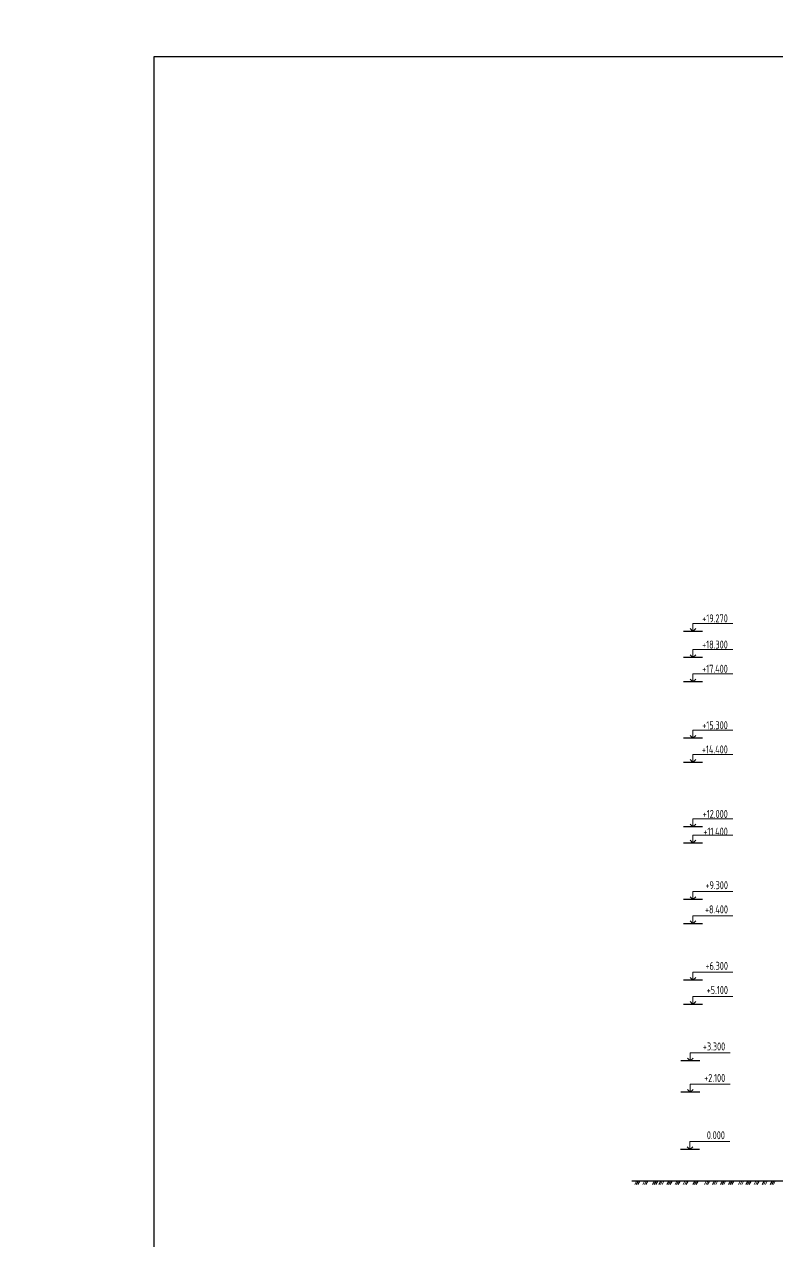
# Model space of a CAD drawing. Header units: millimetres. Extents: x -689206 to 4969298, y -1019800 to 703299.
# Drawn here: x 37935 to 65976, y -466738 to -421450 of the extents above; entities that cross this region are included whole.
import ezdxf

# ---------------------------------------------------------------- set-up
doc = ezdxf.new("R2010")
doc.units = ezdxf.units.MM
doc.layers.add('внешняярамка', color=7, linetype='Continuous', lineweight=5, plot=False)
doc.layers.add('разрез1-1', color=7, linetype='Continuous')
doc.layers.add('разрез2-2', color=7, linetype='Continuous')
doc.layers.add('Штамп', color=7, linetype='Continuous', lineweight=5)
doc.styles.add('Аннотативный', font='isocteur.ttf', dxfattribs={"width": 0.7, "height": 250})

msp = doc.modelspace()

# ---------------------------------------------------------------- linework, layer by layer
at = {"layer": 'внешняярамка', "lineweight": 5, "ltscale": 50, "const_width": 2.41}
msp.add_lwpolyline([(37935.9, -493039.6), (139172.2, -493039.6), (139172.2, -421451.1), (37935.9, -421451.1), (37935.9, -493039.6)], dxfattribs=at)
at = {"layer": 'разрез1-1', "lineweight": 5}
for p, q in [((62822.6, -444035.9), (62822.6, -443738.1)), ((62822.6, -443738.1), (64311.7, -443738.1)), ((62822.6, -445010.9), (62822.6, -444713.1)), ((62822.6, -444713.1), (64311.7, -444713.1)), ((62822.6, -445910.9), (62822.6, -445613.1)), ((62822.6, -445613.1), (64311.7, -445613.1)), ((62822.6, -448010.9), (62822.6, -447713.1)), ((62822.6, -447713.1), (64311.7, -447713.1)), ((62822.6, -448910.9), (62822.6, -448613.1)), ((62822.6, -448613.1), (64311.7, -448613.1)), ((62822.6, -451310.9), (62822.6, -451013.1)), ((62822.6, -451013.1), (64311.7, -451013.1)), ((62822.6, -451910.9), (62822.6, -451613.1)), ((62822.6, -451613.1), (64311.7, -451613.1)), ((62822.6, -454010.9), (62822.6, -453713.1)), ((62822.6, -453713.1), (64311.7, -453713.1)), ((62822.6, -454910.9), (62822.6, -454613.1)), ((62822.6, -454613.1), (64311.7, -454613.1)), ((62822.6, -457010.9), (62822.6, -456713.1)), ((62822.6, -456713.1), (64311.7, -456713.1)), ((62822.6, -457910.9), (62822.6, -457613.1)), ((62822.6, -457613.1), (64311.7, -457613.1)), ((62720.8, -460010.9), (62720.8, -459713.1)), ((62720.8, -459713.1), (64209.9, -459713.1)), ((62720.8, -461180.9), (62720.8, -460883.1)), ((62720.8, -460883.1), (64209.9, -460883.1)), ((62709.2, -463310.9), (62709.2, -463013.1)), ((62709.2, -463013.1), (64198.3, -463013.1))]:
    msp.add_line(p, q, dxfattribs=at)
at = {"layer": 'разрез1-1', "lineweight": 30}
for p, q in [((63177.2, -444035.9), (62468.1, -444035.9)), ((62822.6, -444035.9), (62717.3, -443930.6)), ((62822.6, -444035.9), (62927.9, -443930.6)), ((63177.2, -445010.9), (62468.1, -445010.9)), ((62822.6, -445010.9), (62717.3, -444905.6)), ((62822.6, -445010.9), (62927.9, -444905.6)), ((63177.2, -445910.9), (62468.1, -445910.9)), ((62822.6, -445910.9), (62717.3, -445805.6)), ((62822.6, -445910.9), (62927.9, -445805.6)), ((63177.2, -448010.9), (62468.1, -448010.9)), ((62822.6, -448010.9), (62717.3, -447905.6)), ((62822.6, -448010.9), (62927.9, -447905.6)), ((63177.2, -448910.9), (62468.1, -448910.9)), ((62822.6, -448910.9), (62717.3, -448805.6)), ((62822.6, -448910.9), (62927.9, -448805.6)), ((63177.2, -451310.9), (62468.1, -451310.9)), ((62822.6, -451310.9), (62717.3, -451205.6)), ((62822.6, -451310.9), (62927.9, -451205.6)), ((63177.2, -451910.9), (62468.1, -451910.9)), ((62822.6, -451910.9), (62717.3, -451805.6)), ((62822.6, -451910.9), (62927.9, -451805.6)), ((63177.2, -454010.9), (62468.1, -454010.9)), ((62822.6, -454010.9), (62717.3, -453905.6)), ((62822.6, -454010.9), (62927.9, -453905.6)), ((63177.2, -454910.9), (62468.1, -454910.9)), ((62822.6, -454910.9), (62717.3, -454805.6)), ((62822.6, -454910.9), (62927.9, -454805.6)), ((62822.6, -457010.9), (62717.3, -456905.6)), ((62822.6, -457010.9), (62927.9, -456905.6)), ((63177.2, -457010.9), (62468.1, -457010.9)), ((62822.6, -457910.9), (62717.3, -457805.6)), ((62822.6, -457910.9), (62927.9, -457805.6)), ((63177.2, -457910.9), (62468.1, -457910.9)), ((63075.3, -460010.9), (62366.2, -460010.9)), ((62720.8, -460010.9), (62615.5, -459905.6)), ((62720.8, -460010.9), (62826.1, -459905.6)), ((63075.3, -461180.9), (62366.2, -461180.9)), ((62720.8, -461180.9), (62615.5, -461075.6)), ((62720.8, -461180.9), (62826.1, -461075.6)), ((62709.2, -463310.9), (62603.9, -463205.6)), ((62709.2, -463310.9), (62814.5, -463205.6)), ((63063.7, -463310.9), (62354.6, -463310.9))]:
    msp.add_line(p, q, dxfattribs=at)
at = {"layer": 'разрез2-2'}
msp.add_line((66401.3, -464490.9), (60542.7, -464490.9), dxfattribs=at)
at = {"layer": 'разрез2-2', "lineweight": 15}
for points in [[(60723.1, -464490.9), (60653.5, -464610.3)], [(60782.7, -464490.9), (60714.4, -464610.3)], [(60843.6, -464490.9), (60774, -464610.3)], [(61023.9, -464490.9), (60954.3, -464610.3)], [(61083.5, -464490.9), (61015.2, -464610.3)], [(61389, -464490.9), (61319.4, -464610.3)], [(61448.6, -464490.9), (61380.3, -464610.3)], [(61509.5, -464490.9), (61439.9, -464610.3)], [(61622.7, -464490.9), (61553.1, -464610.3)], [(61682.4, -464490.9), (61614, -464610.3)], [(61743.3, -464490.9), (61673.7, -464610.3)], [(61923.5, -464490.9), (61853.9, -464610.3)], [(61983.2, -464490.9), (61914.8, -464610.3)], [(62044.1, -464490.9), (61974.5, -464610.3)], [(62224.4, -464490.9), (62154.7, -464610.3)], [(62284, -464490.9), (62215.7, -464610.3)], [(62344.9, -464490.9), (62275.3, -464610.3)], [(62525.2, -464490.9), (62455.5, -464610.3)], [(62584.8, -464490.9), (62516.5, -464610.3)], [(62890.3, -464490.9), (62820.6, -464610.3)], [(62949.9, -464490.9), (62881.6, -464610.3)], [(63010.8, -464490.9), (62941.2, -464610.3)], [(63317.9, -464490.9), (63248.3, -464610.3)], [(63377.6, -464490.9), (63309.2, -464610.3)], [(63438.5, -464490.9), (63368.9, -464610.3)], [(63618.7, -464490.9), (63549.1, -464610.3)], [(63678.4, -464490.9), (63610, -464610.3)], [(63739.3, -464490.9), (63669.7, -464610.3)], [(63919.5, -464490.9), (63849.9, -464610.3)], [(63979.2, -464490.9), (63910.8, -464610.3)], [(64040.1, -464490.9), (63970.5, -464610.3)], [(64220.4, -464490.9), (64150.7, -464610.3)], [(64280, -464490.9), (64211.7, -464610.3)], [(64585.4, -464490.9), (64515.8, -464610.3)], [(64645.1, -464490.9), (64576.7, -464610.3)], [(64706, -464490.9), (64636.4, -464610.3)], [(64866.3, -464490.9), (64796.6, -464610.3)], [(64925.9, -464490.9), (64857.6, -464610.3)], [(64986.8, -464490.9), (64917.2, -464610.3)], [(65167.1, -464490.9), (65097.4, -464610.3)], [(65226.7, -464490.9), (65158.4, -464610.3)], [(65287.6, -464490.9), (65218, -464610.3)], [(65467.9, -464490.9), (65398.3, -464610.3)], [(65527.5, -464490.9), (65459.2, -464610.3)], [(65588.4, -464490.9), (65518.8, -464610.3)], [(65768.7, -464490.9), (65699.1, -464610.3)], [(65828.3, -464490.9), (65760, -464610.3)]]:
    msp.add_lwpolyline(points, dxfattribs=at)
for points in [[(61074.8, -464610.3), (61143.2, -464490.9)], [(62576.1, -464610.3), (62644.5, -464490.9)], [(64271.3, -464610.3), (64339.7, -464490.9)], [(65819.6, -464610.3), (65888, -464490.9)]]:
    msp.add_lwpolyline(points, close=True, dxfattribs=at)
at = {"layer": 'Штамп', "lineweight": 30}
msp.add_lwpolyline([(42756.7, -491834.4), (137967, -491834.4), (137967, -422656.3), (42756.7, -422656.3)], close=True, dxfattribs=at)

# ---------------------------------------------------------------- texts
at = {"layer": 'разрез1-1', "lineweight": 30, "char_height": 297.819, "width": 1508.774, "attachment_point": 3, "style": 'Аннотативный'}
for s, insert in [('{\\fISOCPEUR|b0|i0|c204|p34;+19.270\\fISOCPEUR|b0|i0|c0|p34; }', (64120.3, -443400.6)), ('{\\fISOCPEUR|b0|i0|c204|p34;+18.300\\fISOCPEUR|b0|i0|c0|p34; }', (64120.3, -444375.6)), ('{\\fISOCPEUR|b0|i0|c204|p34;+17.400\\fISOCPEUR|b0|i0|c0|p34; }', (64120.3, -445275.6)), ('{\\fISOCPEUR|b0|i0|c204|p34;+15.300\\fISOCPEUR|b0|i0|c0|p34; }', (64120.3, -447375.6)), ('{\\fISOCPEUR|b0|i0|c204|p34;+14.400\\fISOCPEUR|b0|i0|c0|p34; }', (64120.3, -448275.6)), ('{\\fISOCPEUR|b0|i0|c204|p34;+12.000\\fISOCPEUR|b0|i0|c0|p34; }', (64120.3, -450675.6)), ('{\\fISOCPEUR|b0|i0|c204|p34;+11.400\\fISOCPEUR|b0|i0|c0|p34; }', (64120.3, -451333.1)), ('{\\fISOCPEUR|b0|i0|c204|p34;+9.300\\fISOCPEUR|b0|i0|c0|p34; }', (64126.4, -453327.5)), ('{\\fISOCPEUR|b0|i0|c204|p34;+8.400\\fISOCPEUR|b0|i0|c0|p34; }', (64126.4, -454227.5)), ('{\\fISOCPEUR|b0|i0|c204|p34;+6.300\\fISOCPEUR|b0|i0|c0|p34; }', (64126.4, -456327.5)), ('{\\fISOCPEUR|b0|i0|c204|p34;+5.100\\fISOCPEUR|b0|i0|c0|p34; }', (64126.4, -457227.5)), ('{\\fISOCPEUR|b0|i0|c204|p34;+3.300\\fISOCPEUR|b0|i0|c0|p34; }', (64024.5, -459327.5)), ('{\\fISOCPEUR|b0|i0|c204|p34;+2.100\\fISOCPEUR|b0|i0|c0|p34; }', (64024.5, -460497.5)), ('{\\fISOCPEUR|b0|i0|c204|p34;0.000\\fISOCPEUR|b0|i0|c0|p34; }', (64012.9, -462627.5))]:
    msp.add_mtext(s, dxfattribs=dict(at, insert=insert))

doc.saveas('drawing.dxf')
